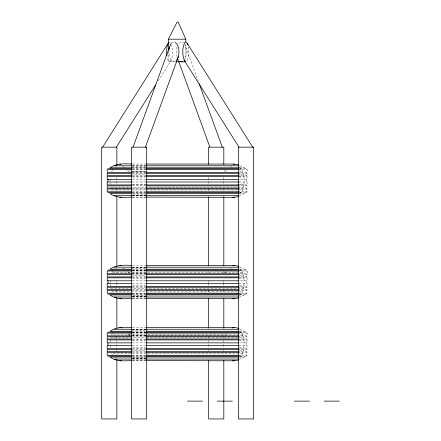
<?xml version="1.0" encoding="UTF-8"?>
<svg xmlns="http://www.w3.org/2000/svg" width="441" height="441" viewBox="0 0 441 441"><rect width="100%" height="100%" fill="white"/><g stroke="black" fill="none" stroke-linecap="round" stroke-linejoin="round"><path stroke-width="0.33" stroke-dasharray="2.21 1.65" d="M129.715 171.417L129.781 170.259M129.715 272.814L129.781 271.656M129.715 334.89L129.814 333.153M168.997 49.982C168.71 54.127 169.107 60.549 173.919 61.823L175.231 61.486M239.243 193.99C244.716 190.187 244.082 182.817 243.923 176.99C243.856 173.296 242.28 169.592 239.243 167.387M237.677 189.007L247.043 189.007L246.817 192.43L240.02 195.589M239.243 295.387C244.716 291.578 244.082 284.208 243.923 278.387C243.856 274.693 242.28 270.983 239.243 268.778M237.677 290.398L247.043 290.398L246.817 293.827L240.02 296.986M239.243 357.464C244.716 353.66 244.082 346.284 243.923 340.463C243.856 336.77 242.28 333.065 239.243 330.86M237.677 352.48L247.043 352.48L246.817 355.904L240.02 359.062M177.034 46.95L176.356 51.906L177.034 56.867M158.192 80.857L171.036 60.494C172.955 55.566 172.822 49.987 171.637 44.894M111.595 171.444L113.083 169.151M113.083 270.542L111.595 272.841L242.666 272.841M112.709 333.198L111.595 334.917L242.666 334.917M183.941 60.494C187.133 56.04 187.105 49.8 184.983 44.894M171.036 60.494L169.576 61.823L168.82 61.486L168.115 60.494L167.045 56.867M225.461 171.566L226.696 170.358M225.461 272.957L226.696 271.75M226.283 334.234L225.461 335.039L132.261 335.039M171.797 42.992L173.919 41.994L175.231 42.33M178.881 43.323L180.104 42.33L181.411 41.994L183.533 42.992M115.586 167.111L116.716 166.555M230.439 167.111L231.569 166.555M115.586 268.503L116.716 267.952M230.439 268.503L231.569 267.952M168.82 42.33L169.576 41.994L170.331 42.33M175.468 61.779L168.412 61.779L168.412 52.198M132.614 164.052L145.773 164.052M132.129 165.788L145.767 165.788M132.614 165.899L145.773 165.899M132.091 166.279L146.28 166.279M131.451 167.387L146.076 167.387M132.267 167.812L146.236 167.812M239.353 167.812C242.528 167.668 248.911 167.139 247.043 172.37L237.677 172.37M132.206 168.705L145.811 168.705M239.695 168.705L246.464 168.705M132.135 169.101L146.307 169.101M239.546 169.151L241.177 169.151M132.306 169.598L146.225 169.598M238.311 169.598L247.043 169.598M130.79 171.444L146.423 171.444M239.127 171.444L242.666 171.444M132.261 171.566L146.296 171.566M131.975 171.996L146.197 171.996M132.306 172.37L146.225 172.37M132.306 173.296L146.225 173.296M237.677 173.296L247.043 173.296L247.043 175.512L237.677 175.512M130.817 174.123L145.899 174.123M239.347 174.123L243.603 174.123M132.306 175.512L146.225 175.512M132.306 176.439L146.225 176.439M238.945 176.439L247.043 176.439L247.043 179.393L238.945 179.393M132.537 176.99L145.75 176.99M238.978 176.99L243.923 176.99M132.306 179.393L146.225 179.393M132.306 181.984L146.225 181.984M238.945 181.984L247.043 181.984L247.043 184.939L237.677 184.939M132.537 184.388L145.75 184.388M238.978 184.388L243.923 184.388M132.306 184.939L146.225 184.939M132.306 185.865L146.225 185.865M237.677 185.865L247.043 185.865L247.043 188.081L237.677 188.081M110.658 187.254L243.603 187.254M132.306 188.081L146.225 188.081M132.306 189.007L146.225 189.007M111.595 189.933L242.666 189.933M132.306 191.78L146.225 191.78M237.677 191.78L247.043 191.78M131.842 192.226L145.106 192.226M239 192.226L241.177 192.226M132.206 192.673L145.811 192.673M239.695 192.673L246.464 192.673M132.267 193.566L146.236 193.566M239.353 193.566L244.325 193.566M133.215 193.99L146.076 193.99M132.091 195.098L145.828 195.098M132.046 195.258L146.395 195.258M132.614 195.479L145.773 195.479M132.664 195.589L145.684 195.589M132.046 197.105L146.395 197.105M132.614 197.325L145.773 197.325M132.614 265.449L145.773 265.449M132.129 267.18L145.767 267.18M132.614 267.296L145.773 267.296M132.091 267.67L146.28 267.67M131.451 268.778L146.076 268.778M132.267 269.208L146.236 269.208M240.025 269.208C243.173 268.955 248.834 268.883 247.043 273.767L237.677 273.767M132.206 270.101L145.811 270.101M239.695 270.101L246.464 270.101M132.135 270.498L146.307 270.498M132.504 270.542L145.811 270.542M239.546 270.542L241.177 270.542M132.306 270.995L146.225 270.995M237.677 270.995L247.043 270.995M132.261 272.957L146.296 272.957M131.975 273.392L146.197 273.392M132.306 273.767L146.225 273.767M132.306 274.688L146.225 274.688M237.677 274.688L247.043 274.688L247.043 276.909L237.677 276.909M130.817 275.515L145.899 275.515M239.347 275.515L243.603 275.515M132.306 276.909L146.225 276.909M132.306 277.83L146.225 277.83M238.945 277.83L247.043 277.83L247.043 280.79L238.945 280.79M132.537 278.387L145.75 278.387M238.978 278.387L243.923 278.387M132.306 280.79L146.225 280.79M132.306 283.376L146.225 283.376M238.945 283.376L247.043 283.376L247.043 286.336L237.677 286.336M132.537 285.779L145.75 285.779M238.978 285.779L243.923 285.779M132.306 286.336L146.225 286.336M132.306 287.256L146.225 287.256M237.677 287.256L247.043 287.256L247.043 289.478L237.677 289.478M110.658 288.651L243.603 288.651M132.306 289.478L146.225 289.478M132.306 290.398L146.225 290.398M111.595 291.325L242.666 291.325M132.306 293.171L146.225 293.171M237.677 293.171L247.043 293.171M131.842 293.623L145.106 293.623M239 293.623L241.177 293.623M132.206 294.064L145.811 294.064M239.695 294.064L246.464 294.064M132.267 294.957L146.236 294.957M239.353 294.957L244.325 294.957M133.215 295.387L146.076 295.387M132.091 296.495L145.828 296.495M132.046 296.65L146.395 296.65M132.614 296.87L145.773 296.87M132.664 296.986L145.684 296.986M132.046 298.496L146.395 298.496M132.614 298.717L145.773 298.717M132.614 327.525L145.773 327.525M132.129 329.256L145.767 329.256M132.614 329.372L145.773 329.372M132.091 329.752L146.28 329.752M131.451 330.86L146.076 330.86M132.267 331.285L146.236 331.285M239.353 331.285C242.528 331.141 248.911 330.612 247.043 335.844L237.677 335.844M132.206 332.178L145.811 332.178M239.695 332.178L246.464 332.178M132.135 332.575L146.307 332.575M132.504 332.624L145.811 332.624M239.546 332.624L241.177 332.624M132.306 333.071L146.225 333.071M237.677 333.071L247.043 333.071M127.978 334.234L128.805 335.039L130.453 335.039M131.975 335.469L146.197 335.469M132.306 335.844L146.225 335.844M132.306 336.77L146.225 336.77M237.677 336.77L247.043 336.77L247.043 338.986L237.677 338.986M110.658 337.591L145.899 337.591M146.566 337.591L243.603 337.591M132.306 338.986L146.225 338.986M132.306 339.912L146.225 339.912M238.945 339.912L247.043 339.912L247.043 342.866L238.945 342.866M132.537 340.463L145.75 340.463M238.978 340.463L243.923 340.463M132.306 342.866L146.225 342.866M132.306 345.457L146.225 345.457M238.945 345.457L247.043 345.457L247.043 348.412L237.677 348.412M132.537 347.855L145.75 347.855M238.978 347.855L243.923 347.855M132.306 348.412L146.225 348.412M132.306 349.338L146.225 349.338M237.677 349.338L247.043 349.338L247.043 351.554L237.677 351.554M130.817 350.727L145.899 350.727M239.347 350.727L243.603 350.727M132.306 351.554L146.225 351.554M132.306 352.48L146.225 352.48M242.666 353.401L111.595 353.401L112.339 354.553M132.306 355.253L146.225 355.253M237.677 355.253L247.043 355.253M131.842 355.7L145.106 355.7M239 355.7L241.177 355.7M132.206 356.146L145.811 356.146M239.695 356.146L246.464 356.146M132.267 357.039L146.236 357.039M240.025 357.039L244.325 357.039M133.215 357.464L146.076 357.464M132.091 358.572L145.828 358.572M132.046 358.726L146.395 358.726M132.614 358.946L145.773 358.946M132.664 359.062L145.684 359.062M132.046 360.578L146.395 360.578M132.614 360.799L145.773 360.799M240.02 165.788L244.325 167.812M240.02 267.18L244.325 269.208M240.02 329.256L244.325 331.285M122.692 166.555L124.384 167.387M122.692 267.952L124.384 268.778M128.805 335.039L129.682 335.469M115.586 357.739L116.716 358.296M127.565 170.358L128.805 171.566M127.565 271.75L128.805 272.957M178.186 59.441L178.881 60.494M185.788 46.95L198.274 81.227M177.971 59.447L178.445 60.737M188.285 46.95C188.781 51.746 189.255 57.264 186.51 61.486L185.755 61.823L185.788 43.306M224.48 170.259L224.546 171.417M224.48 271.656L224.546 272.814M246.265 172.37L246.265 173.296M246.265 175.512L246.265 176.439M246.265 179.393L246.265 181.984M246.265 184.939L246.265 185.865M246.265 188.081L246.265 189.007M246.265 273.767L246.265 274.688M246.265 276.909L246.265 277.83M246.265 280.79L246.265 283.376M246.265 286.336L246.265 287.256M246.265 289.478L246.265 290.398M246.265 335.844L246.265 336.77M246.265 338.986L246.265 339.912M246.265 342.866L246.265 345.457M246.265 348.412L246.265 349.338M246.265 351.554L246.265 352.48M223.808 177.442L223.808 184.321M223.808 188.45L223.808 190.512M223.808 271.706L223.808 273.078M223.808 280.647L223.808 282.714M223.808 283.403L223.808 285.465M223.808 289.594L223.808 292.344M223.808 335.695L223.808 337.756M223.808 340.513L223.808 348.081M223.808 348.765L223.808 350.832M208.632 177.442L208.632 184.321M208.632 188.45L208.632 190.512M208.632 271.706L208.632 273.078M208.632 280.647L208.632 282.714M208.632 283.403L208.632 285.465M208.632 289.594L208.632 292.344M208.632 335.695L208.632 337.756M208.632 340.513L208.632 348.081M208.632 348.765L208.632 350.832M116.871 177.442L116.871 184.321M116.871 188.45L116.871 190.512M116.871 271.706L116.871 273.078M116.871 280.647L116.871 282.714M116.871 283.403L116.871 285.465M116.871 289.594L116.871 292.344M116.871 335.695L116.871 337.756M116.871 340.513L116.871 348.081M116.871 348.765L116.871 350.832M110.338 179.007L110.338 184.388M110.338 280.404L110.338 285.779M110.338 340.463L110.338 344.498M110.338 345.171L110.338 347.855"/><path stroke-width="0.66" d="M169.035 49.342L170.347 44.894L171.395 43.323M145.403 147.184L178.296 56.867C179.437 52.044 179.47 45.666 175.231 42.33M133.039 147.184L169.542 46.95M168.82 42.33C166.251 46.178 166.566 51.239 166.902 55.671M178.296 56.867L176.45 60.494M168.412 50.831L168.412 39.199L177.1 22.05L178.23 22.05L185.788 39.199L185.788 41.939L187.216 43.323L252.732 147.184M102.599 147.184L168.115 43.323M116.352 147.184L155.618 84.931M131.605 167.812L109.936 167.812C116.485 163.258 124.329 163.666 131.964 164.052M238.967 196.107L237.385 196.884L232.6 197.325M131.605 269.208L109.936 269.208C116.485 264.655 124.329 265.058 131.964 265.449M131.605 331.285L109.936 331.285C116.485 326.731 124.329 327.139 131.964 327.525M238.967 297.504L237.385 298.276L232.6 298.717M238.967 359.58L237.385 360.358L232.6 360.799M185.755 41.994L185 42.33C181.912 47.694 182.359 54.772 184.299 60.494L238.983 147.184M182.717 61.486L181.411 61.823L180.104 61.486M233.427 164.228L237.385 164.493L238.967 165.27M131.605 193.566L109.936 193.566C116.33 198.152 123.915 197.425 131.363 197.105M232.859 265.714L234.557 265.449L237.385 265.89L238.967 266.662M131.605 294.957L109.936 294.957C116.33 299.544 123.915 298.822 131.363 298.496M232.297 327.878L234.557 327.525L237.385 327.966L238.967 328.743M131.605 357.039L109.936 357.039C116.33 361.626 123.915 360.898 131.363 360.578M168.412 39.199L185.788 39.199M175.893 61.779L185.214 61.779M146.434 164.052L234.557 164.052M114.241 165.788L131.33 165.788M146.346 165.788L238.95 165.788M146.908 167.812L238.68 167.812M107.797 168.705L131.523 168.705M146.478 168.705L239.066 168.705M131.644 169.598L107.218 169.598L107.218 172.37L131.655 172.37M146.897 169.598L238.945 169.598M146.566 172.37L238.945 172.37M131.655 173.296L107.218 173.296L107.218 175.512L131.655 175.512M146.566 173.296L238.945 173.296M146.566 175.512L238.945 175.512M131.655 176.439L107.218 176.439L107.218 179.393L131.655 179.393M146.566 176.439L238.945 176.439M146.566 179.393L238.945 179.393M131.655 181.984L107.218 181.984L107.218 184.939L131.655 184.939M146.566 181.984L238.945 181.984M146.566 184.939L238.945 184.939M131.655 185.865L107.218 185.865L107.218 188.081L131.655 188.081M146.566 185.865L238.945 185.865M146.566 188.081L238.945 188.081M131.655 189.007L107.218 189.007L107.218 191.78L131.644 191.78M146.566 189.007L238.945 189.007M146.897 191.78L238.945 191.78M107.797 192.673L131.523 192.673M146.478 192.673L239.066 192.673M146.908 193.566L238.68 193.566M114.241 195.589L131.33 195.589M146.346 195.589L238.95 195.589M146.395 197.105L234.557 197.325M119.704 197.325L121.661 197.325M146.434 265.449L234.557 265.449M114.241 267.18L131.33 267.18M146.346 267.18L238.95 267.18M146.908 269.208L238.68 269.208M107.797 270.101L131.523 270.101M146.478 270.101L239.066 270.101M131.644 270.995L107.218 270.995L107.218 273.767L131.655 273.767M146.897 270.995L238.945 270.995M146.566 273.767L238.945 273.767M131.655 274.688L107.218 274.688L107.218 276.909L131.655 276.909M146.566 274.688L238.945 274.688M146.566 276.909L238.945 276.909M131.655 277.83L107.218 277.83L107.218 280.79L131.655 280.79M146.566 277.83L238.945 277.83M146.566 280.79L238.945 280.79M131.655 283.376L107.218 283.376L107.218 286.336L131.655 286.336M146.566 283.376L238.945 283.376M146.566 286.336L238.945 286.336M131.655 287.256L107.218 287.256L107.218 289.478L131.655 289.478M146.566 287.256L238.945 287.256M146.566 289.478L238.945 289.478M131.655 290.398L107.218 290.398L107.218 293.171L131.644 293.171M146.566 290.398L238.945 290.398M146.897 293.171L238.945 293.171M107.797 294.064L131.523 294.064M146.478 294.064L239.066 294.064M146.908 294.957L238.68 294.957M114.241 296.986L131.33 296.986M146.346 296.986L238.95 296.986M146.395 298.496L234.557 298.717M119.704 298.717L121.661 298.717M146.434 327.525L234.557 327.525M114.241 329.256L131.33 329.256M146.346 329.256L238.95 329.256M146.908 331.285L238.68 331.285M107.797 332.178L131.523 332.178M146.478 332.178L239.066 332.178M131.644 333.071L107.218 333.071L107.218 335.844L131.655 335.844M146.897 333.071L238.945 333.071M146.566 335.844L238.945 335.844M131.655 336.77L107.218 336.77L107.218 338.986L131.655 338.986M146.566 336.77L238.945 336.77M146.566 338.986L238.945 338.986M131.655 339.912L107.218 339.912L107.218 342.866L131.655 342.866M146.566 339.912L238.945 339.912M146.566 342.866L238.945 342.866M131.655 345.457L107.218 345.457L107.218 348.412L131.655 348.412M146.566 345.457L238.945 345.457M146.566 348.412L238.945 348.412M131.655 349.338L107.218 349.338L107.218 351.554L131.655 351.554M146.566 349.338L238.945 349.338M146.566 351.554L238.945 351.554M131.655 352.48L107.218 352.48L107.218 355.253L131.644 355.253M146.566 352.48L238.945 352.48M146.897 355.253L238.945 355.253M107.797 356.146L131.523 356.146M146.478 356.146L239.066 356.146M146.908 357.039L238.68 357.039M114.241 359.062L131.33 359.062M146.346 359.062L238.95 359.062M146.395 360.578L234.557 360.799M119.704 360.799L121.661 360.799M187.364 401.123L202.54 401.123M217.192 401.123L232.368 401.123M294.301 401.123L309.477 401.123M324.129 401.123L339.305 401.123M119.704 164.052L120.834 164.228M119.704 265.449L121.402 265.714M119.704 327.525L121.964 327.878M184.299 60.494L185 61.486M187.216 43.323L187.822 44.894M199.211 83.812L222.292 147.184M178.677 61.382L209.927 147.184M223.808 164.366L223.808 147.167L208.632 147.167L208.632 164.366M223.808 196.708L223.808 265.51M223.808 298.54L223.808 328.126M223.808 360.462L223.808 418.95L208.632 418.95L208.632 360.462M208.632 196.708L208.632 265.51M208.632 298.54L208.632 328.126M116.871 165.055L116.871 147.167L101.695 147.167L101.695 418.95L116.871 418.95L116.871 359.779M116.871 196.708L116.871 266.199M116.871 297.851L116.871 328.126M108.001 179.393L108.001 181.984M108.001 280.79L108.001 283.376M108.001 342.866L108.001 345.457M146.699 147.167L131.523 147.167L131.523 418.95L146.699 418.95L146.699 147.167M253.636 147.167L238.46 147.167L238.46 418.95L253.636 418.95L253.636 147.167"/></g></svg>
